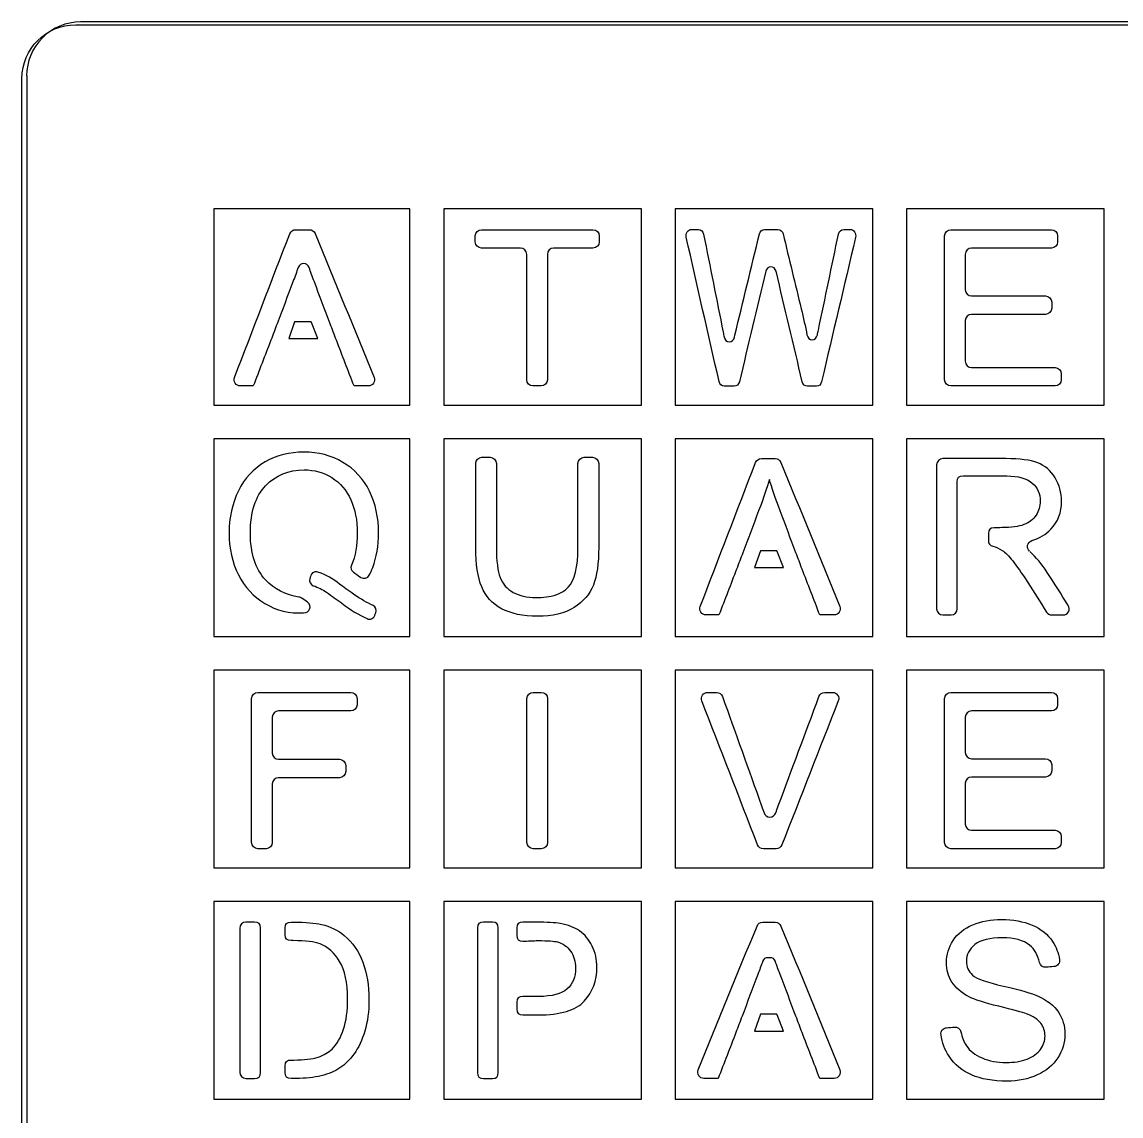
# Model space of a CAD drawing. Extents: x 0.1 to 78.1, y 0.1 to 78.1.
# Drawn here: x 0.13 to 39.21, y 39.14 to 78.05 of the extents above; entities that cross this region are included whole.
import ezdxf

# ---------------------------------------------------------------- set-up
doc = ezdxf.new("R2010")
doc.units = 0
doc.layers.get('0').update_dxf_attribs({"linetype": 'CONTINUOUS'})
doc.layers.add('Grid', color=7, linetype='CONTINUOUS')

msp = doc.modelspace()

# ---------------------------------------------------------------- linework, layer by layer
at = {"color": 7}
for p, q in [((2.042849, 77.953732), (76.042846, 77.953732)), ((0.132292, 2.043039), (0.132292, 76.043044)), ((9.825832, 67.38921), (9.616547, 66.789717)), ((10.417176, 67.38921), (9.825832, 67.38921)), ((10.426436, 67.365821), (10.417176, 67.38921)), ((10.654507, 66.789717), (10.426436, 67.365821)), ((25.466566, 66.844478), (25.480222, 66.907978)), ((9.616547, 66.789717), (10.654507, 66.789717)), ((26.384517, 59.247129), (26.175496, 58.647636)), ((26.97586, 59.247129), (26.384517, 59.247129)), ((26.984856, 59.223528), (26.97586, 59.247129)), ((27.213192, 58.647636), (26.984856, 59.223528)), ((26.175496, 58.647636), (27.213192, 58.647636)), ((9.699361, 46.03676), (9.787997, 46.036947)), ((9.77953, 45.378926), (9.699891, 45.378926)), ((26.717892, 44.770702), (26.666301, 44.770702)), ((26.384517, 42.761485), (26.175496, 42.161754)), ((26.97586, 42.761485), (26.384517, 42.761485)), ((26.984856, 42.737646), (26.97586, 42.761485)), ((27.213192, 42.161754), (26.984856, 42.737646)), ((26.175496, 42.161754), (27.213192, 42.161754)), ((9.699891, 41.134033), (9.79567, 41.134033))]:
    msp.add_line(p, q, dxfattribs=at)
for points in [[(0.132292, 76.043044), (0.132291, 77.098237), (0.987656, 77.953661), (2.042849, 77.953732)], [(7.689322, 65.406581), (8.344695, 67.112139), (9.000068, 68.817802), (9.655441, 70.523465)], [(9.655441, 70.523465), (9.688778, 70.610671), (9.768153, 70.665414), (9.861551, 70.665414)], [(9.861551, 70.665414), (10.025593, 70.665414), (10.18937, 70.665414), (10.353411, 70.665414)], [(10.353411, 70.665414), (10.444957, 70.665414), (10.523274, 70.612735), (10.557934, 70.527963)], [(10.557934, 70.527963), (11.255905, 68.822299), (11.954141, 67.116557), (12.652376, 65.410894)], [(16.248329, 70.444143), (16.248329, 70.565639), (16.347548, 70.665228), (16.469521, 70.665228)], [(16.248329, 70.229989), (16.248329, 70.301453), (16.248329, 70.372784), (16.248329, 70.444143)], [(16.469521, 70.665228), (17.790586, 70.665228), (19.111915, 70.665228), (20.433244, 70.665228)], [(20.433244, 70.665228), (20.555217, 70.665228), (20.654171, 70.565613), (20.654171, 70.444143)], [(20.654171, 70.444143), (20.654171, 70.372784), (20.654171, 70.301453), (20.654171, 70.229989)], [(23.749716, 70.395613), (23.733786, 70.46437), (23.745165, 70.531537), (23.782943, 70.587793)], [(24.918103, 65.261087), (24.528716, 66.972597), (24.139102, 68.684105), (23.749716, 70.395613)], [(23.782943, 70.587793), (23.820038, 70.644392), (23.872608, 70.674364), (23.933599, 70.674364)], [(23.933599, 70.674364), (24.017121, 70.674364), (24.100642, 70.674364), (24.184163, 70.674364)], [(24.184163, 70.674364), (24.273829, 70.674364), (24.349385, 70.604358), (24.369412, 70.50252)], [(24.369412, 70.50252), (24.600859, 69.341134), (24.832078, 68.179751), (25.063297, 67.018365)], [(25.480903, 66.907978), (25.771066, 68.109583), (26.061228, 69.311109), (26.351618, 70.512715)], [(26.351618, 70.512715), (26.375058, 70.609827), (26.448339, 70.674338), (26.534591, 70.674338)], [(26.534591, 70.674338), (26.693211, 70.674338), (26.851834, 70.674338), (27.010457, 70.674338)], [(27.010457, 70.674338), (27.096709, 70.674338), (27.169991, 70.609827), (27.19343, 70.512715)], [(27.19343, 70.512715), (27.408491, 69.625434), (27.62378, 68.738157), (27.838841, 67.850903)], [(28.448979, 67.089964), (28.686797, 68.228252), (28.924845, 69.366569), (29.162891, 70.504777)], [(29.769387, 70.393806), (29.366802, 68.68238), (28.964442, 66.970978), (28.562085, 65.259441)], [(29.162891, 70.504777), (29.183369, 70.605766), (29.258929, 70.674338), (29.347683, 70.674338)], [(29.347683, 70.674338), (29.427109, 70.674338), (29.506534, 70.674338), (29.585732, 70.674338)], [(29.585732, 70.674338), (29.647179, 70.674338), (29.699976, 70.643808), (29.737071, 70.586917)], [(29.737071, 70.586917), (29.773938, 70.529918), (29.785545, 70.462965), (29.769387, 70.393806)], [(32.935865, 70.444143), (32.935865, 70.565639), (33.035084, 70.665255), (33.157057, 70.665255)], [(32.935865, 65.326992), (32.935865, 67.032737), (32.935865, 68.738479), (32.935865, 70.444143)], [(33.157057, 70.665255), (34.349272, 70.665255), (35.54122, 70.665255), (36.73343, 70.665255)], [(36.73343, 70.665255), (36.855138, 70.665255), (36.954886, 70.565639), (36.954886, 70.444143)], [(36.954886, 70.444143), (36.954886, 70.372811), (36.954886, 70.301453), (36.954886, 70.230015)], [(16.469521, 70.008903), (16.347548, 70.008903), (16.248329, 70.108228), (16.248329, 70.229989)], [(17.858584, 70.008903), (17.395563, 70.008903), (16.932542, 70.008903), (16.469521, 70.008903)], [(18.079775, 69.787896), (18.079775, 69.909472), (17.980292, 70.008903), (17.858584, 70.008903)], [(19.035979, 70.008903), (18.914271, 70.008903), (18.815052, 69.909472), (18.815052, 69.787896)], [(20.433509, 70.008903), (19.967842, 70.008903), (19.501911, 70.008903), (19.035979, 70.008903)], [(20.654171, 70.229989), (20.654171, 70.108228), (20.555217, 70.009085), (20.433509, 70.008903)], [(33.892072, 70.008929), (33.770361, 70.008929), (33.670613, 69.909496), (33.670613, 69.787923)], [(36.73343, 70.008929), (35.786224, 70.008929), (34.839278, 70.008929), (33.892072, 70.008929)], [(36.954886, 70.230015), (36.954886, 70.108254), (36.855138, 70.008929), (36.73343, 70.008929)], [(18.079775, 65.326992), (18.079775, 66.81398), (18.079775, 68.300912), (18.079775, 69.787896)], [(18.815052, 69.787896), (18.815052, 68.300912), (18.815052, 66.81398), (18.815052, 65.326992)], [(33.670613, 69.787923), (33.670613, 69.367897), (33.670613, 68.947871), (33.670613, 68.527921)], [(9.951774, 69.319766), (9.896741, 69.16263), (9.834828, 68.992212), (9.765507, 68.808591)], [(10.34177, 69.319766), (10.277211, 69.50426), (10.016332, 69.504157), (9.951774, 69.319766)], [(10.528036, 68.808591), (10.45898, 68.992212), (10.396803, 69.16263), (10.34177, 69.319766)], [(26.577149, 69.185964), (26.26491, 67.876866), (25.952445, 66.56769), (25.639981, 65.258595)], [(26.760804, 69.348463), (26.674098, 69.348728), (26.600589, 69.283738), (26.577149, 69.185964)], [(26.944005, 69.185591), (26.920801, 69.282995), (26.847739, 69.348278), (26.760804, 69.348463)], [(27.875026, 65.25878), (27.564609, 66.56769), (27.254194, 67.876681), (26.944005, 69.185591)], [(9.765507, 68.808591), (9.577918, 68.311759), (9.390328, 67.815031), (9.202739, 67.318117)], [(11.09107, 67.318117), (10.903216, 67.815031), (10.715626, 68.311759), (10.528036, 68.808591)], [(33.670613, 68.527921), (33.670613, 68.406348), (33.770361, 68.306918), (33.892072, 68.306918)], [(33.892072, 68.306918), (34.769695, 68.306918), (35.64758, 68.306918), (36.525203, 68.306918)], [(36.525203, 68.306918), (36.646911, 68.306918), (36.746397, 68.207487), (36.746397, 68.085723)], [(36.746397, 68.085723), (36.746397, 68.015691), (36.746397, 67.945655), (36.746397, 67.87562)], [(27.838841, 67.850903), (27.916446, 67.533445), (27.984492, 67.224481), (28.04275, 66.924358)], [(33.892072, 67.65464), (33.770361, 67.65464), (33.670613, 67.555101), (33.670613, 67.433634)], [(36.525203, 67.65464), (35.64758, 67.65464), (34.769695, 67.65464), (33.892072, 67.65464)], [(36.746397, 67.87562), (36.746397, 67.753965), (36.646911, 67.65464), (36.525203, 67.65464)], [(9.202739, 67.318117), (9.129449, 67.124518), (9.056424, 66.930843), (8.983134, 66.737168)], [(11.310409, 66.737168), (11.23712, 66.930843), (11.164095, 67.124518), (11.09107, 67.318117)], [(33.670613, 67.433634), (33.670613, 66.950237), (33.670613, 66.46674), (33.670613, 65.98332)], [(25.063297, 67.018365), (25.074677, 66.962509), (25.086054, 66.906544), (25.096979, 66.850503)], [(25.096979, 66.850503), (25.117461, 66.749249), (25.191196, 66.679058), (25.279952, 66.678023)], [(25.279952, 66.678023), (25.368707, 66.678023), (25.444491, 66.744233), (25.466566, 66.844478)], [(28.04275, 66.924358), (28.063229, 66.822708), (28.137196, 66.752329), (28.226408, 66.75148)], [(28.226408, 66.75148), (28.315845, 66.75148), (28.391627, 66.819044), (28.413022, 66.920297)], [(28.413022, 66.920297), (28.424399, 66.976156), (28.437152, 67.032488), (28.448979, 67.089964)], [(8.983134, 66.737168), (8.773849, 66.193505), (8.564563, 65.64981), (8.355278, 65.106144)], [(11.938531, 65.106144), (11.72898, 65.64981), (11.519695, 66.193505), (11.310409, 66.737168)], [(33.670613, 65.98332), (33.670613, 65.861662), (33.770361, 65.76234), (33.892072, 65.76234)], [(33.892072, 65.76234), (34.882405, 65.76234), (35.872476, 65.76234), (36.862811, 65.76234)], [(36.862811, 65.76234), (36.984522, 65.76234), (37.08427, 65.663016), (37.08427, 65.541148)], [(7.713663, 65.20182), (7.67133, 65.263865), (7.66207, 65.336255), (7.689851, 65.406581)], [(12.652376, 65.410894), (12.681217, 65.340671), (12.673543, 65.267067), (12.63121, 65.204069)], [(18.300967, 65.105988), (18.178994, 65.105988), (18.079775, 65.205125), (18.079775, 65.326992)], [(18.815052, 65.326992), (18.815052, 65.205125), (18.715569, 65.105988), (18.593861, 65.105988)], [(25.101758, 65.096281), (25.014368, 65.096281), (24.940633, 65.162596), (24.918103, 65.261087)], [(25.639981, 65.258595), (25.616539, 65.161376), (25.54326, 65.096281), (25.456553, 65.096281)], [(28.058453, 65.096281), (27.971519, 65.096281), (27.89824, 65.161376), (27.875026, 65.25878)], [(28.562085, 65.259441), (28.539331, 65.161667), (28.465592, 65.096281), (28.378658, 65.096281)], [(33.157057, 65.106012), (33.035084, 65.106012), (32.935865, 65.205154), (32.935865, 65.326992)], [(37.08427, 65.326992), (37.08427, 65.205154), (36.984522, 65.106012), (36.862811, 65.106012)], [(37.08427, 65.541148), (37.08427, 65.46979), (37.08427, 65.398353), (37.08427, 65.326992)], [(7.895697, 65.106144), (7.820555, 65.106144), (7.756261, 65.14004), (7.713663, 65.20182)], [(8.355278, 65.106144), (8.202084, 65.106144), (8.048891, 65.106144), (7.895697, 65.106144)], [(12.447853, 65.106144), (12.277991, 65.106144), (12.108394, 65.106144), (11.938531, 65.106144)], [(12.631475, 65.204069), (12.589141, 65.140884), (12.523789, 65.106144), (12.447853, 65.106144)], [(18.593861, 65.105988), (18.496229, 65.105988), (18.398598, 65.105988), (18.300967, 65.105988)], [(25.456553, 65.096281), (25.338439, 65.096281), (25.220099, 65.096281), (25.101758, 65.096281)], [(28.378658, 65.096281), (28.271922, 65.096281), (28.165189, 65.096281), (28.058453, 65.096281)], [(36.862811, 65.106012), (35.627474, 65.106012), (34.392399, 65.106012), (33.157057, 65.106012)], [(10.156297, 62.756747), (9.649091, 62.756747), (9.189509, 62.639008), (8.779141, 62.404666)], [(11.545095, 62.390405), (11.132345, 62.63496), (10.670382, 62.756747), (10.156297, 62.756747)], [(16.264998, 62.349554), (16.264998, 62.470944), (16.364481, 62.57056), (16.485925, 62.57056)], [(16.485925, 62.57056), (16.583821, 62.57056), (16.681452, 62.57056), (16.779084, 62.57056)], [(16.779084, 62.57056), (16.901056, 62.57056), (17.000275, 62.470944), (17.000275, 62.349554)], [(19.901167, 62.349554), (19.901167, 62.470944), (20.000121, 62.57056), (20.122094, 62.57056)], [(20.122094, 62.57056), (20.220255, 62.57056), (20.31815, 62.57056), (20.416311, 62.57056)], [(20.416311, 62.57056), (20.538019, 62.57056), (20.637238, 62.470944), (20.637238, 62.349554)], [(26.214126, 62.381065), (26.247463, 62.468378), (26.327103, 62.52312), (26.420501, 62.52312)], [(26.420501, 62.52312), (26.584277, 62.52312), (26.748319, 62.52312), (26.912096, 62.52312)], [(26.912096, 62.52312), (27.003906, 62.52312), (27.081958, 62.470548), (27.116619, 62.385669)], [(32.872365, 62.523253), (32.750657, 62.523253), (32.651176, 62.42364), (32.651176, 62.302246)], [(35.116032, 62.523253), (34.368055, 62.523253), (33.620345, 62.523253), (32.872365, 62.523253)], [(36.245803, 62.373049), (35.988101, 62.472744), (35.611599, 62.523253), (35.116032, 62.523253)], [(8.779141, 62.404666), (8.367713, 62.169134), (8.051801, 61.825996), (7.829286, 61.376839)], [(12.487541, 61.366626), (12.271376, 61.805332), (11.956787, 62.147071), (11.545095, 62.390405)], [(16.264998, 59.358095), (16.264998, 60.355204), (16.264998, 61.352445), (16.264998, 62.349554)], [(17.000275, 62.349554), (17.000275, 61.353664), (17.000275, 60.357664), (17.000275, 59.361746)], [(19.901167, 59.361746), (19.901167, 60.357664), (19.901167, 61.353664), (19.901167, 62.349554)], [(20.637238, 62.349554), (20.637238, 61.352445), (20.637238, 60.35523), (20.637238, 59.358095)], [(24.248007, 57.264288), (24.90338, 58.969845), (25.558753, 60.675508), (26.214126, 62.381065)], [(27.116619, 62.385669), (27.814854, 60.680006), (28.51309, 58.97437), (29.211328, 57.26868)], [(32.651176, 62.302246), (32.651176, 60.596504), (32.651176, 58.890761), (32.651176, 57.185019)], [(36.864401, 61.845046), (36.709088, 62.097406), (36.503245, 62.273327), (36.245803, 62.373049)], [(8.796339, 61.560857), (9.156966, 61.936116), (9.612578, 62.123785), (10.160266, 62.123785)], [(10.160266, 62.123785), (10.528036, 62.123785), (10.857972, 62.030651), (11.152982, 61.845602)], [(11.152982, 61.845602), (11.446934, 61.658965), (11.670772, 61.397688), (11.823437, 61.062435)], [(26.705456, 61.783689), (26.622906, 61.49143), (26.494851, 61.119188), (26.324457, 60.666407)], [(27.086985, 60.666407), (26.916065, 61.119188), (26.788271, 61.49143), (26.705456, 61.783689)], [(33.386715, 61.701801), (33.386715, 61.847771), (33.44704, 61.908334), (33.59309, 61.908334)], [(33.59309, 61.908334), (34.110615, 61.908334), (34.62814, 61.908334), (35.145668, 61.908334)], [(35.145668, 61.908334), (35.55868, 61.908334), (35.859778, 61.824223), (36.050278, 61.654758)], [(37.094851, 61.006105), (37.094851, 61.311702), (37.018651, 61.591469), (36.864401, 61.845046)], [(7.829286, 61.376839), (7.606507, 60.926677), (7.495118, 60.426853), (7.495118, 59.877922)], [(8.253678, 59.877922), (8.253678, 60.624867), (8.433595, 61.18544), (8.796339, 61.560857)], [(12.811126, 59.88197), (12.811126, 60.433414), (12.703706, 60.927815), (12.487541, 61.366626)], [(33.386715, 60.069083), (33.386715, 60.613331), (33.386715, 61.157553), (33.386715, 61.701801)], [(36.050278, 61.654758), (36.242101, 61.485213), (36.336026, 61.268995), (36.336026, 61.006132)], [(11.823437, 61.062435), (11.976366, 60.725779), (12.052566, 60.332608), (12.052566, 59.88197)], [(36.336026, 61.006132), (36.336026, 60.826347), (36.287078, 60.660718), (36.188653, 60.507709)], [(36.711734, 60.009446), (36.968118, 60.280221), (37.094851, 60.611426), (37.094851, 61.006105)], [(26.324457, 60.666407), (26.136867, 60.169466), (25.949013, 59.672658), (25.761423, 59.175905)], [(27.649757, 59.175905), (27.462165, 59.672658), (27.274578, 60.169466), (27.086985, 60.666407)], [(36.188653, 60.507709), (36.090228, 60.355045), (35.946559, 60.243788), (35.756588, 60.174043)], [(7.495118, 59.877922), (7.495118, 59.327853), (7.605184, 58.832262), (7.826376, 58.392233)], [(8.789459, 58.213481), (8.432007, 58.600751), (8.253678, 59.155583), (8.253678, 59.877922)], [(12.052566, 59.88197), (12.052566, 59.437523), (11.984303, 59.055041), (11.84963, 58.734445)], [(12.6029, 58.648429), (12.7426, 59.013636), (12.811126, 59.42514), (12.811126, 59.88197)], [(33.386715, 59.432284), (33.386715, 59.644453), (33.386715, 59.856808), (33.386715, 60.069083)], [(34.698522, 60.062045), (34.552472, 60.062045), (34.49188, 60.001588), (34.49188, 59.855485)], [(34.49188, 59.855485), (34.49188, 59.773358), (34.49188, 59.691285), (34.49188, 59.609158)], [(34.96813, 60.069083), (34.878436, 60.066437), (34.788478, 60.064321), (34.698522, 60.061939)], [(35.756588, 60.174043), (35.567676, 60.104088), (35.303624, 60.069083), (34.96813, 60.069083)], [(36.03493, 59.605665), (36.320151, 59.698614), (36.545311, 59.833339), (36.711734, 60.009446)], [(33.386715, 57.185019), (33.386715, 57.934107), (33.386715, 58.683196), (33.386715, 59.432284)], [(34.49188, 59.609158), (34.49188, 59.491339), (34.535536, 59.435935), (34.650101, 59.408339)], [(34.650101, 59.408339), (34.763874, 59.377991), (34.874999, 59.328805), (34.985063, 59.257447)], [(35.958201, 59.228925), (35.896553, 59.282715), (35.870359, 59.359497), (35.886763, 59.439586)], [(35.886763, 59.439586), (35.902638, 59.520046), (35.957407, 59.580504), (36.03493, 59.605665)], [(16.477459, 57.965251), (16.334848, 58.305476), (16.264998, 58.769079), (16.264998, 59.358095)], [(17.000275, 59.361746), (17.000275, 58.878908), (17.045519, 58.523017), (17.134948, 58.295343)], [(19.556415, 57.948448), (19.785809, 58.193002), (19.901167, 58.664199), (19.901167, 59.361746)], [(20.637238, 59.358095), (20.637238, 58.799877), (20.574002, 58.355985), (20.447267, 58.027399)], [(25.761423, 59.175905), (25.688398, 58.98223), (25.615109, 58.788553), (25.542084, 58.594878)], [(27.869094, 58.594878), (27.796069, 58.788553), (27.722779, 58.98223), (27.649757, 59.175905)], [(34.985063, 59.257447), (35.09513, 59.187703), (35.219222, 59.06351), (35.357861, 58.886157)], [(36.583411, 58.477112), (36.390532, 58.772281), (36.187597, 59.01956), (35.972488, 59.216146)], [(11.84963, 58.734445), (11.803594, 58.625437), (11.822378, 58.557386), (11.917894, 58.487616)], [(12.481191, 58.37448), (12.526434, 58.462745), (12.567181, 58.554079), (12.6029, 58.648429)], [(35.357861, 58.886157), (35.497561, 58.71021), (35.674832, 58.453828), (35.889676, 58.121009)], [(7.826376, 58.392233), (8.047832, 57.952099), (8.36348, 57.61158), (8.772791, 57.368428)], [(10.365318, 58.256634), (10.330657, 58.152336), (10.386485, 58.0392), (10.490201, 58.003058)], [(10.399714, 58.35961), (10.389131, 58.325267), (10.375902, 58.290898), (10.365318, 58.256634)], [(10.501843, 58.476609), (10.451572, 58.451738), (10.417441, 58.412659), (10.399714, 58.35961)], [(10.656624, 58.485816), (10.603972, 58.504337), (10.551849, 58.501427), (10.501843, 58.476556)], [(11.416507, 58.063145), (11.209339, 58.240204), (10.956132, 58.380936), (10.656624, 58.485816)], [(11.917894, 58.487616), (11.984303, 58.438985), (12.072939, 58.374956), (12.178244, 58.300502)], [(12.178244, 58.300502), (12.280637, 58.227927), (12.423512, 58.262852), (12.481191, 58.37448)], [(17.134948, 58.295343), (17.224113, 58.066161), (17.379423, 57.890054), (17.597175, 57.765938)], [(25.542084, 58.594878), (25.332798, 58.051185), (25.123513, 57.507625), (24.914228, 56.963854)], [(28.497215, 56.963854), (28.287932, 57.507625), (28.078644, 58.051185), (27.869094, 58.594878)], [(37.333243, 57.303843), (37.083209, 57.694977), (36.833178, 58.085978), (36.583411, 58.477112)], [(9.977968, 57.599118), (9.506216, 57.678546), (9.108811, 57.870237), (8.789459, 58.213481)], [(10.490201, 58.003058), (10.65292, 57.946278), (10.811141, 57.868543), (10.962218, 57.769854)], [(11.934826, 57.691087), (11.728275, 57.83391), (11.555502, 57.957928), (11.416507, 58.063145)], [(17.186542, 57.186024), (16.855284, 57.364671), (16.618481, 57.62473), (16.477459, 57.965251)], [(18.399392, 57.579486), (18.940465, 57.579486), (19.326227, 57.702385), (19.556415, 57.948448)], [(20.447267, 58.027399), (20.320532, 57.698628), (20.092461, 57.431902), (19.762525, 57.226003)], [(35.889676, 58.121009), (36.112982, 57.769404), (36.336293, 57.417826), (36.559863, 57.066221)], [(10.082214, 57.560807), (10.049934, 57.58409), (10.017391, 57.595917), (9.977968, 57.599118)], [(10.287266, 57.413116), (10.219003, 57.462408), (10.150476, 57.511594), (10.082214, 57.560807)], [(10.962218, 57.769854), (11.14478, 57.638806), (11.327343, 57.507731), (11.509641, 57.376762)], [(12.612953, 57.29752), (12.401022, 57.394146), (12.174539, 57.525008), (11.934826, 57.691087)], [(17.597175, 57.765938), (17.815721, 57.641531), (18.083479, 57.579486), (18.399392, 57.579486)], [(8.772791, 57.368428), (9.183159, 57.126228), (9.638772, 57.00407), (10.145714, 57.040027)], [(10.145714, 57.040027), (10.356057, 57.018596), (10.45898, 57.289662), (10.287266, 57.413116)], [(11.509641, 57.376762), (11.808355, 57.143188), (12.1076, 56.961261), (12.407637, 56.831218)], [(12.714553, 57.036455), (12.757151, 57.136706), (12.711908, 57.252567), (12.612953, 57.29752)], [(18.464215, 56.916758), (17.943779, 56.916758), (17.516742, 57.006055), (17.186542, 57.186024)], [(19.762525, 57.226003), (19.432325, 57.018993), (18.999996, 56.916758), (18.464215, 56.916758)], [(24.272084, 57.059527), (24.229751, 57.121572), (24.221019, 57.193962), (24.248272, 57.264288)], [(24.454382, 56.963854), (24.379505, 56.963854), (24.314946, 56.997747), (24.272084, 57.059527)], [(29.190158, 57.061855), (29.14809, 56.998593), (29.082476, 56.963854), (29.006805, 56.963854)], [(29.211328, 57.26868), (29.240165, 57.19838), (29.232494, 57.124773), (29.190161, 57.061855)], [(32.651176, 57.185019), (32.651176, 57.063231), (32.750657, 56.964012), (32.872365, 56.964012)], [(33.165526, 56.964012), (33.28697, 56.964012), (33.386715, 57.063231), (33.386715, 57.185019)], [(36.559863, 57.066221), (36.60167, 57.00071), (36.668607, 56.963986), (36.746397, 56.963986)], [(37.146709, 56.963986), (37.229791, 56.963986), (37.300961, 57.006055), (37.340916, 57.078815)], [(37.340916, 57.078815), (37.380336, 57.15139), (37.377958, 57.234099), (37.332978, 57.303843)], [(12.407637, 56.831218), (12.458966, 56.808728), (12.510825, 56.808199), (12.562419, 56.828572)], [(12.562419, 56.828969), (12.614276, 56.849871), (12.651319, 56.886145), (12.67275, 56.937501)], [(12.67275, 56.937501), (12.685979, 56.970442), (12.700795, 57.003488), (12.714553, 57.036455)], [(24.914228, 56.963854), (24.761034, 56.963854), (24.60784, 56.963854), (24.454382, 56.963854)], [(29.006805, 56.963854), (28.83694, 56.963854), (28.667077, 56.963854), (28.497215, 56.963854)], [(32.872365, 56.964012), (32.970261, 56.964012), (33.067895, 56.964012), (33.165526, 56.964012)], [(36.746397, 56.963986), (36.879747, 56.963986), (37.013359, 56.963986), (37.146709, 56.963986)], [(8.296276, 53.985714), (8.296276, 54.107475), (8.395759, 54.206694), (8.517203, 54.206694)], [(8.296276, 48.86846), (8.296276, 50.574203), (8.296276, 52.279972), (8.296276, 53.985714)], [(8.517203, 54.206694), (9.620251, 54.206694), (10.723299, 54.206694), (11.826347, 54.206694)], [(11.826347, 54.206694), (11.947791, 54.206694), (12.047539, 54.107475), (12.047539, 53.985714)], [(12.047539, 53.985714), (12.047539, 53.914356), (12.047539, 53.842918), (12.047539, 53.77156)], [(18.083744, 53.985714), (18.083744, 54.107475), (18.182963, 54.206694), (18.304936, 54.206694)], [(18.083744, 48.86846), (18.083744, 50.574203), (18.083744, 52.279972), (18.083744, 53.985714)], [(18.304936, 54.206694), (18.402302, 54.206694), (18.499934, 54.206694), (18.597565, 54.206694)], [(18.597565, 54.206694), (18.719538, 54.206694), (18.818757, 54.107475), (18.818757, 53.985714)], [(18.818757, 53.985714), (18.818757, 52.279945), (18.818757, 50.574203), (18.818757, 48.86846)], [(24.304892, 53.90581), (24.27764, 53.97603), (24.286371, 54.048791), (24.328705, 54.110862)], [(24.328705, 54.110862), (24.371303, 54.172827), (24.436126, 54.20672), (24.511267, 54.20672)], [(24.511267, 54.20672), (24.617365, 54.20672), (24.723728, 54.20672), (24.829826, 54.20672)], [(24.829826, 54.20672), (24.92534, 54.20672), (25.006303, 54.149729), (25.038053, 54.060168)], [(25.038053, 54.060168), (25.502132, 52.762889), (25.965946, 51.465637), (26.430026, 50.168252)], [(27.021633, 50.168252), (27.504501, 51.466457), (27.987101, 52.764582), (28.469701, 54.062681)], [(28.469701, 54.062681), (28.502506, 54.150946), (28.582675, 54.20672), (28.676867, 54.20672)], [(28.676867, 54.20672), (28.767883, 54.20672), (28.858903, 54.20672), (28.949917, 54.20672)], [(28.949917, 54.20672), (29.025326, 54.20672), (29.090149, 54.172351), (29.132479, 54.1102)], [(29.132479, 54.1102), (29.174813, 54.047944), (29.183282, 53.975184), (29.156292, 53.904963)], [(32.935865, 53.985714), (32.935865, 54.107475), (33.035084, 54.206694), (33.157057, 54.206694)], [(32.935865, 48.86846), (32.935865, 50.574203), (32.935865, 52.279972), (32.935865, 53.985714)], [(33.157057, 54.206694), (34.349272, 54.206694), (35.54122, 54.206694), (36.73343, 54.206694)], [(36.73343, 54.206694), (36.855138, 54.206694), (36.954886, 54.107475), (36.954886, 53.985714)], [(36.954886, 53.985714), (36.954886, 53.914356), (36.954886, 53.842918), (36.954886, 53.77156)], [(9.254068, 53.550554), (9.132359, 53.550554), (9.032876, 53.451044), (9.032876, 53.329468)], [(11.826347, 53.550369), (10.968832, 53.550474), (10.111318, 53.550474), (9.254068, 53.550554)], [(12.047539, 53.77156), (12.047539, 53.649799), (11.947791, 53.550369), (11.826347, 53.550369)], [(26.287151, 48.788583), (25.626486, 50.494325), (24.965557, 52.200067), (24.304892, 53.90581)], [(29.155763, 53.904963), (28.48769, 52.199115), (27.819881, 50.493452), (27.152076, 48.787736)], [(33.892072, 53.550554), (33.770361, 53.550554), (33.670613, 53.451044), (33.670613, 53.329468)], [(36.73343, 53.550554), (35.786224, 53.550554), (34.839278, 53.550554), (33.892072, 53.550554)], [(36.954886, 53.77156), (36.954886, 53.649799), (36.855138, 53.550554), (36.73343, 53.550554)], [(9.032876, 53.329468), (9.032876, 52.903065), (9.032876, 52.476636), (9.032876, 52.050313)], [(33.670613, 53.329468), (33.670613, 52.909336), (33.670613, 52.489416), (33.670613, 52.069363)], [(9.032876, 52.050313), (9.032876, 51.928446), (9.132359, 51.829122), (9.254068, 51.829122)], [(33.670613, 52.069363), (33.670613, 51.947972), (33.770361, 51.848383), (33.892072, 51.848383)], [(9.254068, 51.829122), (9.976116, 51.829122), (10.697899, 51.829122), (11.419947, 51.829122)], [(11.419947, 51.829122), (11.541655, 51.829122), (11.641139, 51.729797), (11.641139, 51.608142)], [(11.641139, 51.608142), (11.641139, 51.536678), (11.641139, 51.465346), (11.641139, 51.393988)], [(33.892072, 51.848383), (34.769695, 51.848383), (35.64758, 51.848383), (36.525203, 51.848383)], [(36.525203, 51.848383), (36.646911, 51.848383), (36.746397, 51.749059), (36.746397, 51.627377)], [(36.746397, 51.627377), (36.746397, 51.557342), (36.746397, 51.487306), (36.746397, 51.417271)], [(11.641139, 51.393988), (11.641139, 51.272121), (11.541655, 51.172796), (11.419947, 51.172796)], [(33.892072, 51.196185), (33.770361, 51.196185), (33.670613, 51.096755), (33.670613, 50.975073)], [(36.525203, 51.196185), (35.64758, 51.196185), (34.769695, 51.196185), (33.892072, 51.196185)], [(36.746397, 51.417271), (36.746397, 51.29551), (36.646911, 51.196185), (36.525203, 51.196185)], [(9.254068, 51.172796), (9.132359, 51.172796), (9.032876, 51.073472), (9.032876, 50.951604)], [(9.032876, 50.951604), (9.032876, 50.257258), (9.032876, 49.562912), (9.032876, 48.86846)], [(11.419947, 51.172796), (10.697899, 51.172796), (9.976116, 51.172796), (9.254068, 51.172796)], [(33.670613, 50.975073), (33.670613, 50.491679), (33.670613, 50.00818), (33.670613, 49.524786)], [(26.430026, 50.168252), (26.459394, 50.086285), (26.487969, 50.005375), (26.515221, 49.925762)], [(26.93353, 49.923777), (26.961838, 50.005084), (26.991206, 50.086867), (27.021633, 50.168252)], [(26.515221, 49.925762), (26.54618, 49.834586), (26.627669, 49.776113), (26.724242, 49.775743)], [(26.724242, 49.775743), (26.819756, 49.775531), (26.90178, 49.833369), (26.93353, 49.923777)], [(33.670613, 49.524786), (33.670613, 49.403289), (33.770361, 49.303779), (33.892072, 49.303779)], [(33.892072, 49.303779), (34.882405, 49.303779), (35.872476, 49.303779), (36.862811, 49.303779)], [(36.862811, 49.303779), (36.984522, 49.303779), (37.08427, 49.204455), (37.08427, 49.082773)], [(8.517203, 48.647454), (8.395759, 48.647454), (8.296276, 48.747043), (8.296276, 48.86846)], [(9.032876, 48.86846), (9.032876, 48.747069), (8.933393, 48.647454), (8.811684, 48.647454)], [(18.304936, 48.647454), (18.182963, 48.647454), (18.083744, 48.747069), (18.083744, 48.86846)], [(18.818757, 48.86846), (18.818757, 48.747069), (18.719538, 48.647454), (18.597565, 48.647454)], [(33.157057, 48.647454), (33.035084, 48.647454), (32.935865, 48.747043), (32.935865, 48.86846)], [(37.08427, 48.86846), (37.08427, 48.747069), (36.984522, 48.647454), (36.862811, 48.647454)], [(37.08427, 49.082773), (37.08427, 49.011335), (37.08427, 48.939898), (37.08427, 48.86846)], [(8.811684, 48.647454), (8.713524, 48.647454), (8.615363, 48.647454), (8.517203, 48.647454)], [(18.597565, 48.647454), (18.499934, 48.647454), (18.402302, 48.647454), (18.304936, 48.647454)], [(26.493525, 48.64748), (26.400392, 48.64748), (26.321017, 48.701826), (26.287151, 48.788583)], [(26.945963, 48.64748), (26.79515, 48.64748), (26.644337, 48.64748), (26.493525, 48.64748)], [(27.152076, 48.787736), (27.11768, 48.701455), (27.038567, 48.64748), (26.945963, 48.64748)], [(36.862811, 48.647454), (35.627474, 48.647454), (34.392399, 48.647454), (33.157057, 48.647454)], [(33.937845, 45.942676), (34.244759, 46.068298), (34.583955, 46.131745), (34.957811, 46.131745)], [(34.957811, 46.131745), (35.370561, 46.131745), (35.733305, 46.065652), (36.048953, 45.932355)], [(8.094663, 46.036998), (7.972955, 46.036998), (7.873736, 45.937861), (7.873736, 45.815994)], [(7.873736, 45.815994), (7.873736, 44.110331), (7.873736, 42.40448), (7.873736, 40.698738)], [(8.402638, 46.036998), (8.300245, 46.036998), (8.197322, 46.036998), (8.094663, 46.036998)], [(8.609278, 45.830255), (8.609278, 45.976437), (8.548953, 46.036998), (8.402638, 46.036998)], [(8.608749, 45.380646), (8.608749, 45.530506), (8.608749, 45.680421), (8.608749, 45.830255)], [(9.493251, 45.830226), (9.493251, 45.97604), (9.553576, 46.036389), (9.699361, 46.03676)], [(9.493251, 45.585489), (9.493251, 45.66706), (9.493251, 45.748657), (9.493251, 45.830226)], [(9.787997, 46.036947), (10.220326, 46.036947), (10.550261, 46.008875), (10.778332, 45.956882)], [(10.778332, 45.956882), (11.096362, 45.883542), (11.368353, 45.75088), (11.593514, 45.559372)], [(16.535931, 46.037106), (16.389881, 46.037106), (16.329292, 45.976649), (16.329292, 45.830572)], [(16.329292, 45.830572), (16.329292, 44.115252), (16.329292, 42.399826), (16.329292, 40.684503)], [(16.858459, 46.037106), (16.751038, 46.037106), (16.643352, 46.037106), (16.535931, 46.037106)], [(17.064834, 45.830572), (17.064834, 45.976649), (17.004509, 46.037106), (16.858459, 46.037106)], [(17.064834, 45.380966), (17.064834, 45.530797), (17.064834, 45.680739), (17.064834, 45.830572)], [(17.934784, 46.037106), (17.788734, 46.037106), (17.728409, 45.976649), (17.728409, 45.830572)], [(17.728409, 45.830572), (17.728409, 45.742887), (17.728409, 45.655204), (17.728409, 45.567521)], [(18.426379, 46.037106), (18.262602, 46.037106), (18.098825, 46.037106), (17.934784, 46.037106)], [(19.271988, 45.984163), (19.077784, 46.019088), (18.795473, 46.037106), (18.426379, 46.037106)], [(19.959375, 45.723919), (19.774167, 45.852083), (19.544773, 45.938996), (19.271988, 45.984163)], [(20.404405, 45.188241), (20.291957, 45.417505), (20.142996, 45.597289), (19.959375, 45.723919)], [(24.172865, 40.782584), (24.871101, 42.488247), (25.569336, 44.193886), (26.267571, 45.899573)], [(26.267571, 45.899573), (26.302232, 45.984425), (26.380284, 46.036998), (26.472094, 46.036998)], [(26.472094, 46.036998), (26.545383, 46.036998), (26.618676, 46.036998), (26.691962, 46.036998)], [(26.691962, 46.036998), (26.765517, 46.036998), (26.838806, 46.036998), (26.91236, 46.036998)], [(26.91236, 46.036998), (27.003906, 46.036998), (27.081958, 45.984425), (27.116619, 45.899573)], [(27.116619, 45.899573), (27.814854, 44.19391), (28.51309, 42.488247), (29.211328, 40.782584)], [(33.2404, 45.386046), (33.399415, 45.630521), (33.632513, 45.815941), (33.937845, 45.942676)], [(36.048953, 45.932355), (36.363278, 45.800357), (36.605374, 45.604986), (36.774972, 45.347364)], [(8.608749, 41.134057), (8.608749, 42.54963), (8.608749, 43.965178), (8.608749, 45.380646)], [(9.699891, 45.378926), (9.553841, 45.378926), (9.493251, 45.439386), (9.493251, 45.585489)], [(10.72912, 45.266928), (10.53227, 45.343181), (10.215299, 45.378926), (9.77953, 45.378926)], [(11.593514, 45.559372), (11.885878, 45.310772), (12.106012, 44.995042), (12.251003, 44.609176)], [(17.064834, 43.394051), (17.064834, 44.056382), (17.064834, 44.718711), (17.064834, 45.380966)], [(17.728409, 45.567521), (17.728409, 45.421445), (17.788734, 45.360961), (17.934784, 45.360961)], [(17.934784, 45.360961), (18.118934, 45.367575), (18.303084, 45.37419), (18.487498, 45.381069)], [(18.487498, 45.380966), (18.821667, 45.380966), (19.049473, 45.364297), (19.173563, 45.33178)], [(19.173563, 45.33178), (19.366444, 45.27881), (19.520696, 45.169826), (19.638436, 45.004411)], [(33.002011, 44.600445), (33.002011, 44.880107), (33.080857, 45.142706), (33.2404, 45.386046)], [(34.989032, 45.483201), (34.543476, 45.483201), (34.220153, 45.40163), (34.01563, 45.238644)], [(35.956878, 45.213961), (35.738332, 45.393454), (35.416072, 45.483201), (34.989032, 45.483201)], [(36.774972, 45.347364), (36.900911, 45.154718), (36.984258, 44.942734), (37.023678, 44.711411)], [(11.425503, 44.639233), (11.23368, 44.952235), (11.001905, 45.160936), (10.72912, 45.266928)], [(19.638436, 45.004411), (19.755911, 44.838594), (19.814119, 44.639389), (19.814119, 44.406265)], [(20.572944, 44.429577), (20.572944, 44.705191), (20.517382, 44.957553), (20.404405, 45.188241)], [(34.01563, 45.238644), (33.812432, 45.075769), (33.710303, 44.878784), (33.710303, 44.649816)], [(36.311951, 44.604837), (36.253211, 44.864896), (36.134945, 45.068334), (35.956878, 45.213961)], [(11.711519, 43.299621), (11.711519, 43.880564), (11.615474, 44.327075), (11.425503, 44.639233)], [(12.251003, 44.609176), (12.397053, 44.223517), (12.470078, 43.783409), (12.470078, 43.287686)], [(26.463362, 44.633174), (26.413357, 44.492442), (26.358059, 44.341471), (26.297205, 44.180472)], [(26.666301, 44.770702), (26.555967, 44.7752), (26.50014, 44.73747), (26.463362, 44.633174)], [(26.921092, 44.633174), (26.88405, 44.73747), (26.828487, 44.775123), (26.717892, 44.770702)], [(27.086985, 44.180472), (27.026131, 44.341471), (26.970833, 44.492442), (26.921092, 44.633174)], [(33.196215, 43.907869), (33.066834, 44.113744), (33.002011, 44.34422), (33.002011, 44.600445)], [(33.710303, 44.649816), (33.710303, 44.448995), (33.782532, 44.284691), (33.9262, 44.156736)], [(36.544253, 44.432937), (36.434451, 44.424471), (36.336293, 44.497361), (36.311951, 44.604837)], [(37.023678, 44.711411), (37.034261, 44.647935), (37.018386, 44.589068), (36.979757, 44.538001)], [(19.814119, 44.406265), (19.814119, 44.085378), (19.714636, 43.836696), (19.515405, 43.659531)], [(20.122359, 43.228419), (20.422396, 43.555976), (20.572944, 43.957243), (20.572944, 44.429577)], [(26.297205, 44.180472), (26.109615, 43.683558), (25.922026, 43.186644), (25.734436, 42.689701)], [(27.649757, 42.689701), (27.462165, 43.186644), (27.274578, 43.683558), (27.086985, 44.180472)], [(33.9262, 44.156736), (34.068549, 44.026985), (34.437376, 43.895092), (35.035601, 43.76047)], [(36.822068, 44.453784), (36.729461, 44.446905), (36.636857, 44.439761), (36.544253, 44.432882)], [(36.979757, 44.538001), (36.939805, 44.487309), (36.886359, 44.458864), (36.822068, 44.453784)], [(33.790472, 43.390212), (33.525095, 43.528589), (33.326922, 43.702182), (33.196215, 43.907869)], [(17.064834, 42.737802), (17.064834, 42.956536), (17.064834, 43.175291), (17.064834, 43.394051)], [(17.935313, 43.394022), (17.789527, 43.394022), (17.729202, 43.333673), (17.728938, 43.187779)], [(18.503109, 43.394022), (18.313932, 43.394022), (18.124754, 43.394022), (17.935313, 43.394022)], [(19.515405, 43.659531), (19.315909, 43.482181), (18.978036, 43.394022), (18.503109, 43.394022)], [(34.863622, 43.043396), (34.353503, 43.166377), (33.994995, 43.281574), (33.790472, 43.390212)], [(35.035601, 43.76047), (35.633557, 43.624712), (36.043926, 43.506525), (36.266443, 43.405584)], [(36.266443, 43.405584), (36.590026, 43.25575), (36.829476, 43.066682), (36.983461, 42.83882)], [(11.565203, 42.227582), (11.662041, 42.522934), (11.711519, 42.87864), (11.711519, 43.299621)], [(12.470078, 43.287686), (12.470078, 42.865887), (12.420601, 42.491766), (12.321119, 42.165429)], [(17.728938, 43.187779), (17.728938, 43.106737), (17.728938, 43.025722), (17.728938, 42.944709)], [(18.491467, 42.737882), (19.277015, 42.737882), (19.820734, 42.902267), (20.122359, 43.228419)], [(35.853693, 42.771431), (35.703407, 42.829904), (35.374797, 42.920312), (34.863622, 43.043396)], [(17.064834, 40.684503), (17.064834, 41.368901), (17.064834, 42.053404), (17.064834, 42.737802)], [(17.728673, 42.944709), (17.728673, 42.798524), (17.788998, 42.737882), (17.935048, 42.737882)], [(17.935048, 42.737882), (18.120521, 42.737882), (18.305994, 42.737882), (18.491467, 42.737882)], [(25.734436, 42.689701), (25.661146, 42.496211), (25.588121, 42.302642), (25.515096, 42.108967)], [(27.869094, 42.108967), (27.796069, 42.302642), (27.722779, 42.496211), (27.649757, 42.689701)], [(36.353488, 42.444062), (36.252153, 42.574819), (36.085201, 42.683642), (35.853693, 42.771431)], [(36.983461, 42.83882), (37.137451, 42.609664), (37.213916, 42.345745), (37.213916, 42.047954)], [(11.15748, 41.524873), (11.332105, 41.69836), (11.468101, 41.934104), (11.565203, 42.227582)], [(32.854376, 42.201177), (32.893532, 42.24999), (32.945657, 42.277877), (33.008099, 42.283142)], [(33.008099, 42.283142), (33.098322, 42.29108), (33.188807, 42.299282), (33.279297, 42.307219)], [(33.279297, 42.307169), (33.391213, 42.316958), (33.491755, 42.242293), (33.514776, 42.132277)], [(36.506153, 41.98702), (36.506153, 42.161754), (36.45562, 42.313466), (36.353488, 42.444062)], [(12.321119, 42.165429), (12.222694, 41.839356), (12.097016, 41.568979), (11.941706, 41.355407)], [(25.515096, 42.108967), (25.305546, 41.565277), (25.096261, 41.021503), (24.886976, 40.477837)], [(28.497215, 40.477837), (28.287932, 41.021503), (28.078644, 41.565277), (27.869094, 42.108967)], [(32.808336, 42.033111), (32.800398, 42.095079), (32.816273, 42.151885), (32.854376, 42.201177)], [(33.094086, 41.265158), (32.942215, 41.496483), (32.846436, 41.753261), (32.808336, 42.033111)], [(33.514776, 42.132277), (33.555522, 41.939713), (33.621665, 41.775621), (33.712682, 41.640231)], [(36.348199, 41.510665), (36.452974, 41.656929), (36.506153, 41.815044), (36.506153, 41.98702)], [(37.213916, 42.047954), (37.213916, 41.751462), (37.129776, 41.473305), (36.960178, 41.211844)], [(10.659005, 41.236268), (10.867232, 41.304898), (11.033126, 41.400651), (11.15748, 41.524873)], [(33.712682, 41.640231), (33.83307, 41.461955), (34.019601, 41.317916), (34.271749, 41.207796)], [(35.867713, 41.167897), (36.082555, 41.251823), (36.243157, 41.366099), (36.348199, 41.510665)], [(8.610866, 40.68522), (8.610866, 40.834866), (8.610866, 40.984514), (8.610866, 41.134057)], [(9.493251, 40.927576), (9.493251, 41.073573), (9.553841, 41.134033), (9.699891, 41.134033)], [(9.79567, 41.134033), (10.162118, 41.134033), (10.450778, 41.167553), (10.659005, 41.236268)], [(11.941706, 41.355407), (11.787719, 41.141547), (11.619707, 40.973402), (11.435557, 40.851905)], [(33.895247, 40.603382), (33.554725, 40.749564), (33.288028, 40.969909), (33.094086, 41.265158)], [(34.271749, 41.207796), (34.524426, 41.09797), (34.809118, 41.043596), (35.125028, 41.043596)], [(35.125028, 41.043596), (35.405751, 41.043596), (35.652874, 41.085003), (35.867713, 41.167897)], [(36.960178, 41.211844), (36.790847, 40.950356), (36.547428, 40.747318), (36.230195, 40.600765)], [(7.873736, 40.698738), (7.873736, 40.577347), (7.972955, 40.477837), (8.094663, 40.477837)], [(8.404226, 40.477837), (8.550805, 40.477837), (8.611395, 40.538665), (8.610866, 40.68522)], [(9.493251, 40.684344), (9.493251, 40.765466), (9.493251, 40.846563), (9.493251, 40.927576)], [(9.699626, 40.477784), (9.553576, 40.477784), (9.493251, 40.538244), (9.493251, 40.684344)], [(11.435557, 40.851905), (11.253259, 40.728821), (11.031803, 40.635608), (10.773041, 40.572243)], [(16.329292, 40.684503), (16.329292, 40.538427), (16.389881, 40.477943), (16.535931, 40.477943)], [(16.858459, 40.477943), (17.004509, 40.477943), (17.064834, 40.538403), (17.064834, 40.684503)], [(24.194032, 40.575759), (24.151963, 40.638865), (24.144026, 40.712258), (24.172865, 40.782584)], [(29.211328, 40.782584), (29.240165, 40.712258), (29.232494, 40.638865), (29.190161, 40.575759)], [(8.094663, 40.477837), (8.197851, 40.477837), (8.301038, 40.477837), (8.404226, 40.477837)], [(9.879807, 40.477784), (9.819747, 40.477784), (9.759686, 40.477784), (9.699626, 40.477784)], [(10.773041, 40.572243), (10.512691, 40.508582), (10.215299, 40.477784), (9.879807, 40.477784)], [(16.535931, 40.477943), (16.643352, 40.477943), (16.751038, 40.477943), (16.858459, 40.477943)], [(24.377388, 40.477837), (24.301453, 40.477837), (24.236101, 40.512683), (24.194032, 40.575759)], [(24.886976, 40.477837), (24.717113, 40.477837), (24.547251, 40.477837), (24.377388, 40.477837)], [(29.006805, 40.477837), (28.83694, 40.477837), (28.667077, 40.477837), (28.497215, 40.477837)], [(29.190158, 40.575759), (29.14809, 40.512683), (29.082738, 40.477837), (29.006805, 40.477837)], [(35.159688, 40.383328), (34.656451, 40.383328), (34.234176, 40.456091), (33.895247, 40.603382)], [(36.230195, 40.600765), (35.913224, 40.456091), (35.555772, 40.383328), (35.159688, 40.383328)]]:
    msp.add_open_spline(points, degree=3, dxfattribs=at)
at = {"layer": 'Grid', "color": 7}
for p, q in [((76.21165, 78.052874), (2.207684, 78.052874)), ((0.302684, 76.139937), (0.302684, 2.141252)), ((13.925817, 71.401937), (6.948224, 71.401937)), ((6.948224, 71.401937), (6.948224, 64.424318)), ((13.925817, 64.424318), (13.925817, 71.401937)), ((22.153565, 71.401937), (15.125967, 71.401937)), ((15.125967, 71.401937), (15.125967, 64.424318)), ((22.153565, 64.424318), (22.153565, 71.401937)), ((30.381313, 71.401937), (23.35345, 71.401937)), ((23.35345, 71.401937), (23.35345, 64.424318)), ((30.381313, 64.424318), (30.381313, 71.401937)), ((38.608799, 71.401937), (31.581201, 71.401937)), ((31.581201, 71.401937), (31.581201, 64.424318)), ((38.608799, 64.424318), (38.608799, 71.401937)), ((6.948224, 64.424318), (13.925817, 64.424318)), ((15.125967, 64.424318), (22.153565, 64.424318)), ((23.35345, 64.424318), (30.381313, 64.424318)), ((31.581201, 64.424318), (38.608799, 64.424318)), ((6.948224, 63.224301), (6.948224, 56.196673)), ((13.925817, 63.224301), (6.948224, 63.224301)), ((13.925817, 56.196673), (13.925817, 63.224301)), ((22.153565, 63.224301), (15.125967, 63.224301)), ((15.125967, 63.224301), (15.125967, 56.196673)), ((22.153565, 56.196673), (22.153565, 63.224301)), ((30.381313, 63.224301), (23.35345, 63.224301)), ((23.35345, 63.224301), (23.35345, 56.196673)), ((30.381313, 56.196673), (30.381313, 63.224301)), ((38.608799, 63.224301), (31.581201, 63.224301)), ((31.581201, 63.224301), (31.581201, 56.196673)), ((38.608799, 56.196673), (38.608799, 63.224301)), ((6.948224, 56.196673), (13.925817, 56.196673)), ((15.125967, 56.196673), (22.153565, 56.196673)), ((23.35345, 56.196673), (30.381313, 56.196673)), ((31.581201, 56.196673), (38.608799, 56.196673)), ((6.948224, 54.996682), (6.948224, 47.969057)), ((13.925817, 54.996682), (6.948224, 54.996682)), ((13.925817, 47.969057), (13.925817, 54.996682)), ((22.153565, 54.996682), (15.125967, 54.996682)), ((15.125967, 54.996682), (15.125967, 47.969057)), ((22.153565, 47.969057), (22.153565, 54.996682)), ((30.381313, 54.996682), (23.35345, 54.996682)), ((23.35345, 54.996682), (23.35345, 47.969057)), ((30.381313, 47.969057), (30.381313, 54.996682)), ((38.608799, 54.996682), (31.581201, 54.996682)), ((31.581201, 54.996682), (31.581201, 47.969057)), ((38.608799, 47.969057), (38.608799, 54.996682)), ((6.948224, 47.969057), (13.925817, 47.969057)), ((15.125967, 47.969057), (22.153565, 47.969057)), ((23.35345, 47.969057), (30.381313, 47.969057)), ((31.581201, 47.969057), (38.608799, 47.969057)), ((6.948224, 46.769066), (6.948224, 39.741441)), ((13.925817, 46.769066), (6.948224, 46.769066)), ((13.925817, 39.741441), (13.925817, 46.769066)), ((22.153565, 46.769066), (15.125967, 46.769066)), ((15.125967, 46.769066), (15.125967, 39.741441)), ((22.153565, 39.741441), (22.153565, 46.769066)), ((30.381313, 46.769066), (23.35345, 46.769066)), ((23.35345, 46.769066), (23.35345, 39.741441)), ((30.381313, 39.741441), (30.381313, 46.769066)), ((38.608799, 46.769066), (31.581201, 46.769066)), ((31.581201, 46.769066), (31.581201, 39.741441)), ((38.608799, 39.741441), (38.608799, 46.769066)), ((6.948224, 39.741441), (13.925817, 39.741441)), ((15.125967, 39.741441), (22.153565, 39.741441)), ((23.35345, 39.741441), (30.381313, 39.741441)), ((31.581201, 39.741441), (38.608799, 39.741441))]:
    msp.add_line(p, q, dxfattribs=at)
for points in [[(2.208742, 78.051948), (1.701973, 78.051983), (1.215948, 77.850696), (0.857595, 77.492368)], [(0.857595, 77.492368), (0.499243, 77.13404), (0.297921, 76.648029), (0.297922, 76.14126)]]:
    msp.add_open_spline(points, degree=3, dxfattribs=at)

doc.saveas('drawing.dxf')
